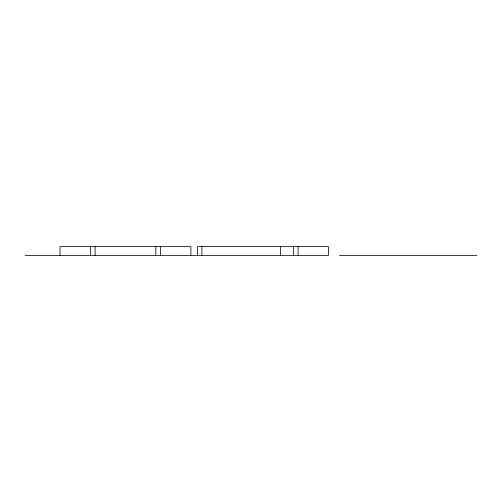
<?xml version="1.0" encoding="UTF-8"?>
<svg xmlns="http://www.w3.org/2000/svg" width="502" height="502" viewBox="0 0 502 502"><rect width="100%" height="100%" fill="white"/><g stroke="black" fill="none" stroke-linecap="round" stroke-linejoin="round"><path stroke-width="0.75" d="M25.1 255.367L328.446 255.367L328.446 246.633L197.568 246.633L197.568 255.367M339.477 255.367L476.9 255.367M298.088 246.633L298.088 255.367M293.363 246.633L293.363 255.367M280.474 246.633L280.474 255.367M201.879 246.633L201.879 255.367M190.904 255.367L190.904 246.633L60.033 246.633L60.033 255.367M160.552 246.633L160.552 255.367M155.827 246.633L155.827 255.367M95.11 246.633L95.11 255.367M90.385 246.633L90.385 255.367"/></g></svg>
